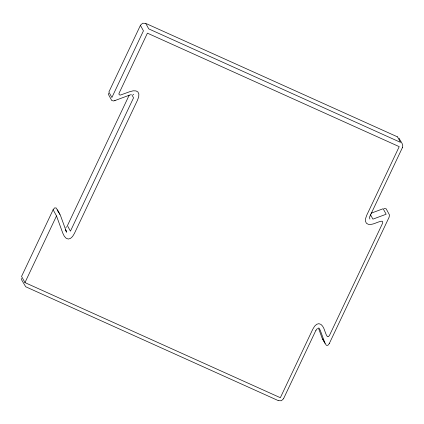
<?xml version="1.0" encoding="UTF-8"?>
<svg xmlns="http://www.w3.org/2000/svg" width="424" height="424" viewBox="0 0 424 424"><rect width="100%" height="100%" fill="white"/><g stroke="black" fill="none" stroke-linecap="round" stroke-linejoin="round"><path stroke-width="0.64" d="M108.433 93.259L108.38 94.287L111.729 100.52L113.484 100.949L115.079 100.573M402.408 147.706C403.945 144.202 400.139 141.187 399.095 138.171M369.998 216.161L369.532 217.475L369.876 219.049M24.952 282.596L56.509 215.938L53.127 209.758L21.566 276.416L24.952 282.596L280.349 397.712L312.758 329.257L314.613 326.183L316.696 324.281L318.859 323.676L320.957 324.418C324.8 327.439 324.646 332.946 327.36 336.64L328.473 336.677L329.501 335.379L382.432 223.575L382.782 221.969L382.029 221.164C377.376 221.54 373.221 225.224 368.339 224.333L366.405 223.252L365.472 221.254L365.61 218.471L366.802 215.101L399.212 146.646L147.414 33.157L118.937 93.524L119.144 94.769L120.384 95.077L129.691 91.722L133.178 90.816L135.987 90.9L137.922 91.982L138.855 93.98L138.717 96.762L137.524 100.133L74.407 233.454L72.546 236.528L70.469 238.431L68.301 239.035L66.208 238.299L64.316 236.269L62.763 233.089L56.509 215.938M129.129 95.32L67.427 225.653L70.432 231.149L133.555 97.827L131.747 94.531M283.571 398.645L315.975 330.195M370.025 216.033L402.434 147.584M329.326 343.482L389.052 217.337L389.539 215.063L386.19 208.831L384.118 208.444M53.037 209.88L54.579 207.919L56.154 207.967L59.959 214.39M315.954 330.317L317.491 328.372M329.416 343.361L327.874 345.322L326.3 345.274L322.59 339.03M140.455 25.233L142.634 23.241L145.57 23.331M283.545 398.767L281.366 400.76L278.43 400.669M65.911 227.476L66.722 226.734M114.772 100.615L130.661 94.716M371.111 213.203L383.148 208.735L386.158 214.231L372.919 219.144L370.512 214.745M133.173 94.451L133.698 94.817M278.276 400.611L25.7 286.757L21.894 280.333L21.2 278.43M319.076 328.128L320.279 330.328L325.028 343.35L322.017 337.854L318.403 327.932M65.529 229.914L66.706 232.188L65.503 229.988M66.133 231.011L60.436 215.387L57.425 209.891L57.865 211.094M140.429 25.355L108.873 92.013L111.878 97.509L143.439 30.846L140.429 25.355M397.526 136.878L145.724 23.389L148.734 28.88L400.532 142.374L397.526 136.878"/></g></svg>
